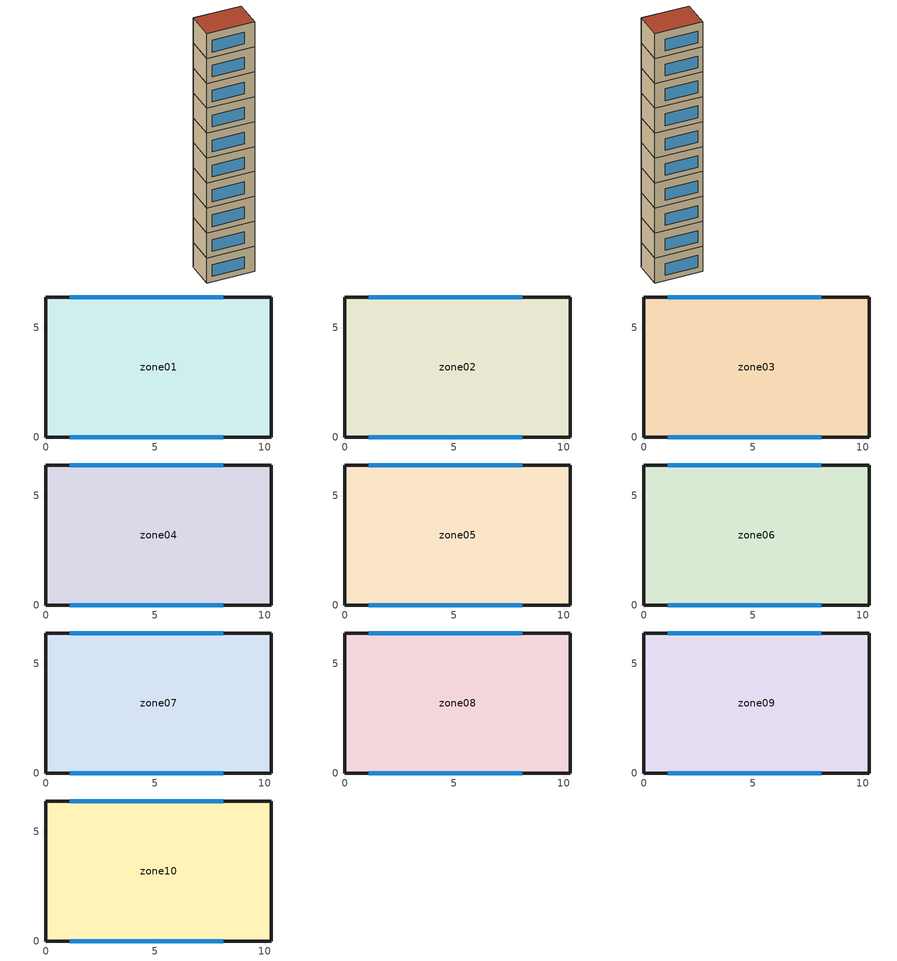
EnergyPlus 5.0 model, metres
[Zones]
zone01
 floor ground (GROUND_FLOOR): 0,0 0,6.4 10.3,6.4 10.3,0 z0
 wall outside (EXT_WALL): 10.3,0 10.3,6.4 0,6.4 0,0 10.3,0 z0:5.8
 window (EXT_WINDOW1): 1.1,0 8.1,0 / 8.1,6.4 1.1,6.4 z1.25:3.95
 ceiling to zone02 (ADJ_CEILING): 10.3,0 10.3,6.4 0,6.4 0,0 z5.8
zone02
 floor to zone01 (ADJ_CEILING): 0,0 0,6.4 10.3,6.4 10.3,0 z5.8
 wall outside (EXT_WALL): 10.3,0 10.3,6.4 0,6.4 0,0 10.3,0 z5.8:11.6
 window (EXT_WINDOW1): 1.1,0 8.1,0 / 8.1,6.4 1.1,6.4 z7.05:9.75
 ceiling to zone03 (ADJ_CEILING): 10.3,0 10.3,6.4 0,6.4 0,0 z11.6
zone03
 floor to zone02 (ADJ_CEILING): 0,0 0,6.4 10.3,6.4 10.3,0 z11.6
 wall outside (EXT_WALL): 10.3,0 10.3,6.4 0,6.4 0,0 10.3,0 z11.6:17.4
 window (EXT_WINDOW1): 1.1,0 8.1,0 / 8.1,6.4 1.1,6.4 z12.85:15.55
 ceiling to zone04 (ADJ_CEILING): 10.3,0 10.3,6.4 0,6.4 0,0 z17.4
zone04
 floor to zone03 (ADJ_CEILING): 0,0 0,6.4 10.3,6.4 10.3,0 z17.4
 wall outside (EXT_WALL): 10.3,0 10.3,6.4 0,6.4 0,0 10.3,0 z17.4:23.2
 window (EXT_WINDOW1): 1.1,0 8.1,0 / 8.1,6.4 1.1,6.4 z18.65:21.35
 ceiling to zone05 (ADJ_CEILING): 10.3,0 10.3,6.4 0,6.4 0,0 z23.2
zone05
 floor to zone04 (ADJ_CEILING): 0,0 0,6.4 10.3,6.4 10.3,0 z23.2
 wall outside (EXT_WALL): 10.3,0 10.3,6.4 0,6.4 0,0 10.3,0 z23.2:29
 window (EXT_WINDOW1): 1.1,0 8.1,0 / 8.1,6.4 1.1,6.4 z24.45:27.15
 ceiling to zone06 (ADJ_CEILING): 10.3,0 10.3,6.4 0,6.4 0,0 z29
zone06
 floor to zone05 (ADJ_CEILING): 0,0 0,6.4 10.3,6.4 10.3,0 z29
 wall outside (EXT_WALL): 10.3,0 10.3,6.4 0,6.4 0,0 10.3,0 z29:34.8
 window (EXT_WINDOW1): 1.1,0 8.1,0 / 8.1,6.4 1.1,6.4 z30.25:32.95
 ceiling to zone07 (ADJ_CEILING): 10.3,0 10.3,6.4 0,6.4 0,0 z34.8
zone07
 floor to zone06 (ADJ_CEILING): 0,0 0,6.4 10.3,6.4 10.3,0 z34.8
 wall outside (EXT_WALL): 10.3,0 10.3,6.4 0,6.4 0,0 10.3,0 z34.8:40.6
 window (EXT_WINDOW1): 1.1,0 8.1,0 / 8.1,6.4 1.1,6.4 z36.05:38.75
 ceiling to zone08 (ADJ_CEILING): 10.3,0 10.3,6.4 0,6.4 0,0 z40.6
zone08
 floor to zone07 (ADJ_CEILING): 0,0 0,6.4 10.3,6.4 10.3,0 z40.6
 wall outside (EXT_WALL): 10.3,0 10.3,6.4 0,6.4 0,0 10.3,0 z40.6:46.4
 window (EXT_WINDOW1): 1.1,0 8.1,0 / 8.1,6.4 1.1,6.4 z41.85:44.55
 ceiling to zone09 (ADJ_CEILING): 10.3,0 10.3,6.4 0,6.4 0,0 z46.4
zone09
 floor to zone08 (ADJ_CEILING): 0,0 0,6.4 10.3,6.4 10.3,0 z46.4
 wall outside (EXT_WALL): 10.3,0 10.3,6.4 0,6.4 0,0 10.3,0 z46.4:52.2
 window (EXT_WINDOW1): 1.1,0 8.1,0 / 8.1,6.4 1.1,6.4 z47.65:50.35
 ceiling to zone10 (ADJ_CEILING): 10.3,0 10.3,6.4 0,6.4 0,0 z52.2
zone10
 floor to zone09 (ADJ_CEILING): 0,0 0,6.4 10.3,6.4 10.3,0 z52.2
 wall outside (EXT_WALL): 10.3,0 10.3,6.4 0,6.4 0,0 10.3,0 z52.2:58
 window (EXT_WINDOW1): 1.1,0 8.1,0 / 8.1,6.4 1.1,6.4 z53.45:56.15
 roof outside (EXT_ROOF): 10.3,0 10.3,6.4 0,6.4 0,0 z58
[Building]
TRNSYS18: North Axis {deg}=0; Terrain=City; Loads Convergence Tolerance Value=0; Temperature Convergence Tolerance Value {deltaC}=0; Solar Distribution=FullInteriorAndExterior; Maximum Number of Warmup Days=0
[Site:Location]
not used: Latitude {deg}=0; Longitude {deg}=0; Time Zone {hr}=0; Elevation {m}=0
[Construction]
GROUND_FLOOR; EXT_WALL; EXT_ROOF; ADJ_CEILING; EXT_WINDOW1: 
[WindowProperty:ShadingControl]
ESHADE=0; ISHADE=INPUT 1*MAX_ISHADE : SHADECNTRL=ISHADE_INTERNAL
[SurfaceProperty:OtherSideCoefficients]
BOUNDARY=IDENTICAL; BOUNDARY=INPUT 1*TBOUNDARY; BOUNDARY=INPUT 1*TBOUNDARY_2; BOUNDARY=INPUT 1*TBOUNDARY_3; BOUNDARY=INPUT 1*TGROUND; BOUNDARY=20; BOUNDARY=15
[Zone] Multiplier=1
zone01; zone02; zone03; zone04; zone05; zone06; zone07; zone08; zone09; zone10
